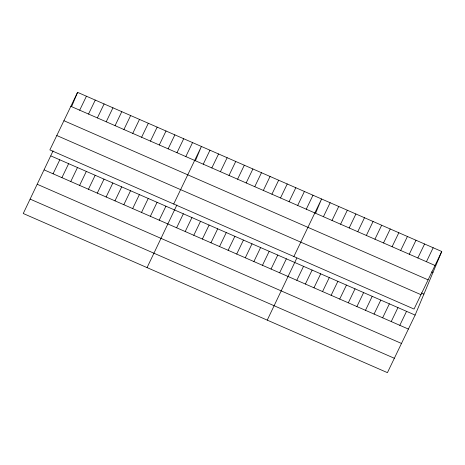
<?xml version="1.0" encoding="UTF-8"?>
<svg xmlns="http://www.w3.org/2000/svg" width="465" height="465" viewBox="0 0 465 465"><rect width="100%" height="100%" fill="white"/><g stroke="black" fill="none" stroke-linecap="round" stroke-linejoin="round"><path stroke-width="0.7" d="M441.75 251.495L414.048 309.051L49.877 149.91L77.574 92.349L441.75 251.495L415.123 315.09L387.426 372.651L23.25 213.505L53.08 150.863M71.72 106.34L77.574 92.349M176.898 204.972L147.068 267.613M195.538 160.448L201.397 146.458L173.695 204.019M296.81 258.122L267.247 320.135M315.718 212.97L321.571 198.974L293.874 256.535M79.695 110.193L86.42 96.214M53.068 173.794L59.793 159.815M88.536 114.059L95.267 100.08M61.909 177.659L68.64 163.68M97.383 117.924L104.108 103.945M70.756 181.524L77.481 167.545M106.223 121.789L112.954 107.81M79.602 185.39L86.327 171.411M115.07 125.655L121.795 111.676M88.443 189.255L95.174 175.276M123.917 129.52L130.642 115.541M97.29 193.115L104.015 179.135M132.758 133.385L139.488 119.406M106.13 196.98L112.861 183.001M141.604 137.251L148.329 123.272M114.977 200.845L121.702 186.866M150.445 141.116L157.176 127.137M123.824 204.71L130.549 190.731M159.292 144.975L166.017 130.996M132.665 208.576L139.395 194.597M168.132 148.841L174.863 134.862M141.511 212.441L148.236 198.462M176.979 152.706L183.704 138.727M150.352 216.306L157.083 202.327M185.826 156.571L192.551 142.592M159.199 220.172L165.924 206.193M203.252 164.192L209.977 150.212M176.624 227.786L183.355 213.807M211.837 167.941L218.562 153.962M185.21 231.541L191.94 217.562M220.422 171.69L227.147 157.711M193.795 235.29L200.52 221.311M229.007 175.445L235.732 161.465M202.38 239.039L209.105 225.06M237.586 179.194L244.317 165.215M210.965 242.794L217.69 228.815M246.171 182.943L252.902 168.964M219.544 246.543L226.275 232.564M254.756 186.698L261.481 172.718M228.129 250.298L234.86 236.319M263.341 190.447L270.066 176.468M236.714 254.047L243.445 240.068M271.926 194.201L278.651 180.222M245.299 257.796L252.024 243.817M280.511 197.951L287.236 183.971M253.884 261.551L260.609 247.572M289.091 201.7L295.821 187.721M262.469 265.3L269.194 251.321M297.676 205.454L304.406 191.475M271.048 269.049L277.779 255.07M306.261 209.204L312.986 195.224M279.634 272.804L286.364 258.825M323.431 216.707L330.156 202.728M296.804 280.308L303.529 266.329M332.016 220.457L338.741 206.477M305.389 284.057L312.114 270.078M340.595 224.211L347.326 210.232M313.974 287.806L320.699 273.827M349.18 227.96L355.911 213.981M322.553 291.561L329.284 277.582M357.765 231.71L364.49 217.73M331.138 295.31L337.869 281.331M366.35 235.464L373.075 221.485M339.723 299.059L346.454 285.08M374.935 239.213L381.66 225.234M348.308 302.814L355.033 288.835M383.52 242.963L390.245 228.983M356.893 306.563L363.618 292.584M392.1 246.717L398.831 232.738M365.478 310.318L372.203 296.339M400.685 250.466L407.416 236.487M374.058 314.067L380.789 300.088M409.27 254.221L415.995 240.242M382.643 317.816L389.374 303.837M417.855 257.97L424.58 243.991M391.228 321.571L397.959 307.592M426.44 261.719L433.165 247.74M399.813 325.32L406.538 311.341M70.849 106.328L435.025 265.474M431.642 271.903L432.962 272.484M63.926 120.708L428.102 279.854M421.273 292.95L423.911 294.107M56.794 135.524L420.97 294.671M50.952 155.949L415.123 315.09M44.221 169.928L408.398 329.069M37.305 184.309L401.475 343.455M30.173 199.125L394.343 358.271"/></g></svg>
